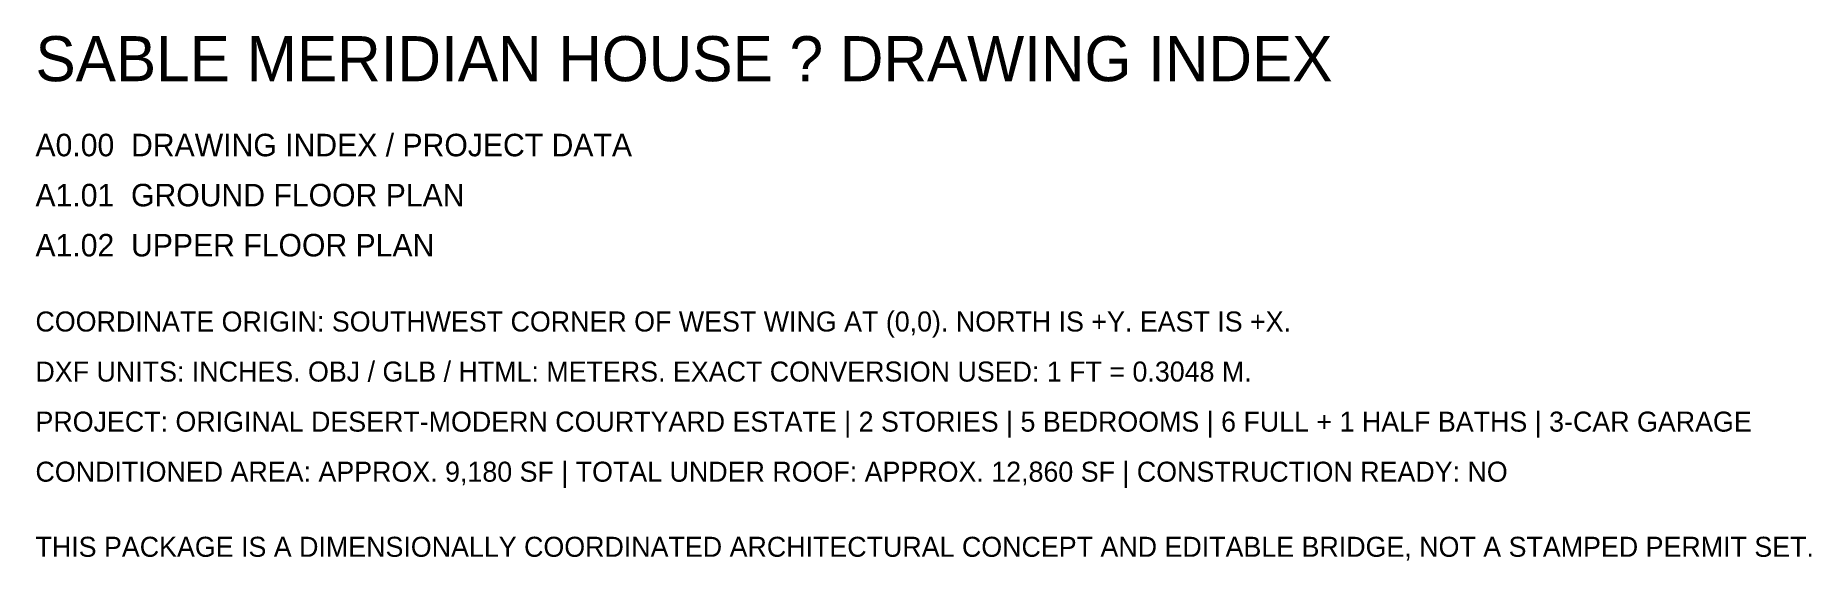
# Model space of a CAD drawing. Header units: inches. Extents: x 0 to 709, y -191 to 18.
import ezdxf

# ---------------------------------------------------------------- set-up
doc = ezdxf.new("R2010")
doc.units = ezdxf.units.IN
doc.header["$MEASUREMENT"] = 0
doc.layers.add('A-INDEX', color=7, linetype='CONTINUOUS')

msp = doc.modelspace()

# ---------------------------------------------------------------- texts
at = {"layer": 'A-INDEX'}
for s, height, p in [('SABLE MERIDIAN HOUSE ? DRAWING INDEX', 18, (0, 0)), ('A0.00  DRAWING INDEX / PROJECT DATA', 9, (0, -30)), ('A1.01  GROUND FLOOR PLAN', 9, (0, -50)), ('A1.02  UPPER FLOOR PLAN', 9, (0, -70)), ('COORDINATE ORIGIN: SOUTHWEST CORNER OF WEST WING AT (0,0). NORTH IS +Y. EAST IS +X.', 8, (0, -100)), ('DXF UNITS: INCHES. OBJ / GLB / HTML: METERS. EXACT CONVERSION USED: 1 FT = 0.3048 M.', 8, (0, -120)), ('PROJECT: ORIGINAL DESERT-MODERN COURTYARD ESTATE | 2 STORIES | 5 BEDROOMS | 6 FULL + 1 HALF BATHS | 3-CAR GARAGE', 8, (0, -140)), ('CONDITIONED AREA: APPROX. 9,180 SF | TOTAL UNDER ROOF: APPROX. 12,860 SF | CONSTRUCTION READY: NO', 8, (0, -160)), ('THIS PACKAGE IS A DIMENSIONALLY COORDINATED ARCHITECTURAL CONCEPT AND EDITABLE BRIDGE, NOT A STAMPED PERMIT SET.', 8, (0, -190))]:
    msp.add_text(s, height=height, dxfattribs=at).set_placement(p)

doc.saveas('drawing.dxf')
